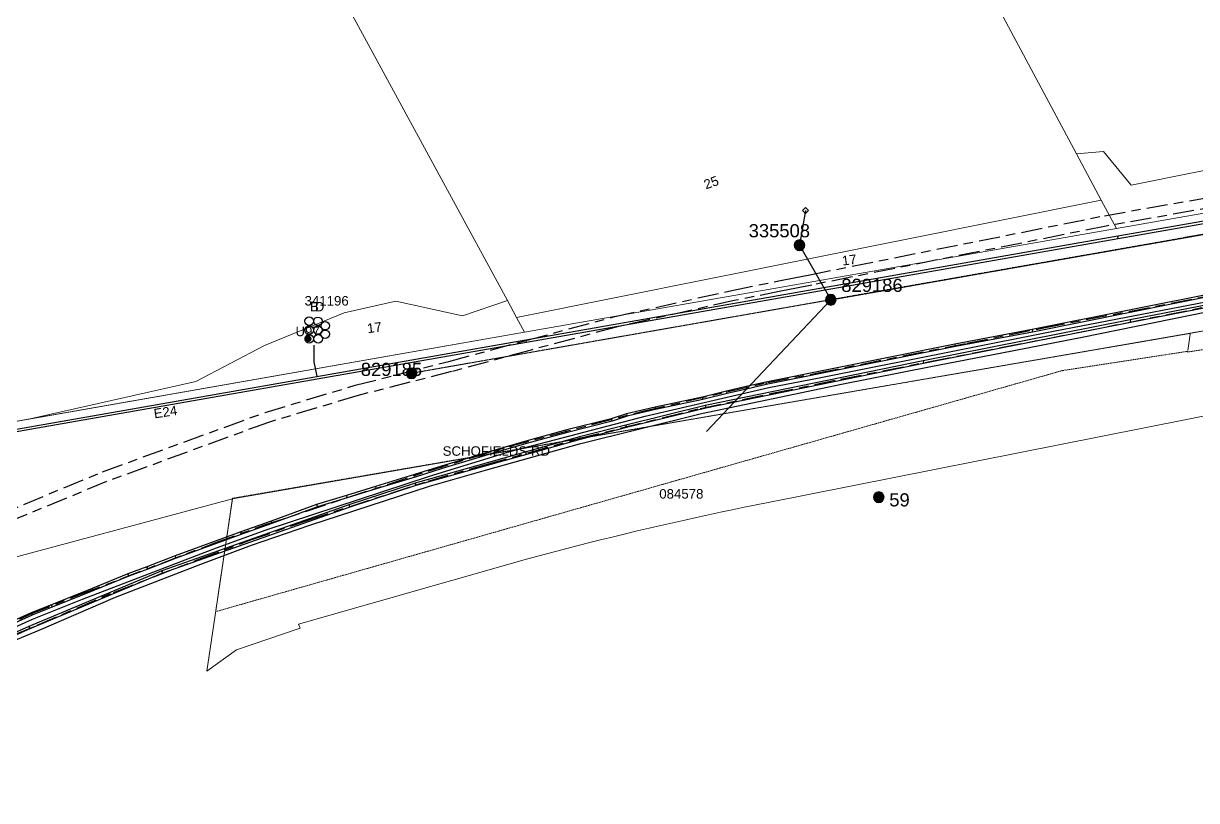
# Model space of a CAD drawing. Header units: metres. Extents: x 303173 to 305738, y 6269065 to 6269981.
# Drawn here: x 303555.3 to 303778.2, y 6269236.3 to 6269384 of the extents above; entities that cross this region are included whole.
import ezdxf
from ezdxf.enums import TextEntityAlignment as Align

# ---------------------------------------------------------------- set-up
doc = ezdxf.new("R2010")
doc.units = ezdxf.units.M
for name, pattern in [('Cable Exist OH', [1, 1, 0]), ('Cable Exist UG', [8.2, 4, -1.2, 1.8, -1.2]), ('HIDDEN', [0.375, 0.25, -0.125]), ('HIDDEN2', [0.1875, 0.125, -0.0625])]:
    doc.linetypes.add(name, pattern=pattern)
for name, color, linetype, lineweight, transparency in [('Cadastre Land Parcels_SP_EXT', 7, 'Continuous', 5, 0.7), ('Cadastre Other Property_SP_EXT', 7, 'HIDDEN', 5, 0.7), ('Cadastre Roads_SP_EXT', 7, 'Continuous', 5, 0.7)]:
    doc.layers.add(name, color=color, linetype=linetype, lineweight=lineweight, transparency=transparency)
for name, color, linetype in [('Duct_SP_EXT', 7, 'Continuous'), ('Mains_HV_EXT', 7, 'Continuous'), ('Mains_LV_EXT', 7, 'Continuous'), ('Mains_SL_EXT', 7, 'Continuous'), ('Mains_TR_EXT', 7, 'Continuous'), ('Services_SP_EXT', 7, 'Continuous'), ('SupportsOH_SP_TR_HV_LV_SL_EXT', 7, 'Continuous')]:
    doc.layers.add(name, color=color, linetype=linetype)
doc.layers.add('Features_HIDE', color=7, linetype='Continuous', plot=False)
doc.styles.add('POLE_LABEL', font='arial.ttf')
doc.styles.get("Standard").update_dxf_attribs({"font": 'arial.ttf'})
doc.linetypes.add('Cable P UG', pattern='A,6,-0.5,["P",Standard,S=1.7,R=0,X=0.5,Y=-1],-2.9', length=9.4)

# ---------------------------------------------------------------- blocks, each defined once
blk = doc.blocks.new('DUCT_EXT')
blk.add_circle((0, 0.8), 0.8)
at = {"flags": 1}
blk.add_attdef('Z', (0, 0), '', height=0.2, dxfattribs=at)
at = {"flags": 9}
for tag, p in [('DUCT_CODE', (0, 0)), ('XSECT_TYPE', (0, -0.2)), ('STATE', (0, -0.6)), ('FB_REFERENCE', (0, -0.4)), ('NOTES', (0, -0.8))]:
    blk.add_attdef(tag, text='', height=0.2, dxfattribs=at).set_placement(p, align=Align.MIDDLE_LEFT)
blk = doc.blocks.new('CCP_EXT')
at = {"flags": 9}
for tag, p in [('STATE', (0, -1.8)), ('NOTES', (0, -2))]:
    blk.add_attdef(tag, text='', height=0.2, dxfattribs=at).set_placement(p, align=Align.MIDDLE_LEFT)
blk.add_wipeout([(0, 0.57), (0.57, 0), (0, -0.57), (-0.57, 0)])
blk.add_lwpolyline([(-0.57, 0), (0, 0.57), (0.57, 0), (0, -0.57), (-0.57, 0)])
at = {"flags": 1}
blk.add_attdef('Z', (0, 0), '', height=0.2, dxfattribs=at)
at = {"flags": 9}
for tag, p in [('CCP_TYPE', (0, 0)), ('CONSTRUCTED_VOLTAGE', (0, -0.2)), ('OPERATING_VOLTAGE', (0, -0.6)), ('ORIENTATION', (0, -0.8)), ('OWNED_BY', (0, -1)), ('NO_PHASES', (0, -0.4)), ('USAGE', (0, -1.2)), ('LEGEND', (0, -1.4)), ('LIFE_SUPPORT', (0, -1.6))]:
    blk.add_attdef(tag, text='', height=0.2, dxfattribs=at).set_placement(p, align=Align.MIDDLE_LEFT)
blk = doc.blocks.new('CABLE_LARGE_EXT')
h = blk.add_hatch(color=256)
edge = h.paths.add_edge_path()
edge.add_arc((0, 0.55), 0.55, 0, 360)
blk.add_circle((0, 0.55), 0.55)
at = {"flags": 1}
blk.add_attdef('Z', (0, 0), '', height=0.2, dxfattribs=at)
at = {"flags": 9}
for tag, p in [('COND_CODE', (0, 0)), ('STATE', (0, -0.4)), ('XSECT_SIZE', (0, -0.6)), ('FB_REFERENCE', (0, -0.2)), ('NOTES', (0, -0.8))]:
    blk.add_attdef(tag, text='', height=0.2, dxfattribs=at).set_placement(p, align=Align.MIDDLE_LEFT)
blk = doc.blocks.new('POLE_EXT')
blk.add_hatch(color=256).paths.add_polyline_path([(-1, 0, 1), (1, 0, 1)])
blk.add_lwpolyline([(-1, 0, 1), (1, 0, 1)], format="xyb", close=True)
for tag, height, flags, p in [('pNumber', 2.5, 8, (-17.84, 2.07)), ('OWNED_BY', 0.2, 9, (1.35, -0.4)), ('SPECIAL_USE', 0.2, 9, (1.35, -0.8)), ('STATE', 0.2, 9, (1.35, -1)), ('cLV', 0.2, 9, (1.35, -1.4)), ('hDepth', 0.2, 9, (1.35, -1.6)), ('hDia', 0.2, 9, (1.35, -1.8)), ('cHV', 0.2, 9, (1.35, -2)), ('PARENT', 0.2, 9, (1.35, -0.6)), ('USAGE', 0.2, 9, (1.35, -1.2)), ('LBRACKET', 0.2, 9, (1.35, -2.2)), ('cLinedev', 0.2, 9, (1.35, -3.4)), ('pExisting', 0.2, 9, (1.35, -3.8)), ('pFooting', 0.2, 9, (1.35, -4.4)), ('LExisting', 0.2, 9, (1.35, -2.4)), ('LANTNUMBER', 0.2, 9, (1.35, -2.6)), ('LOther', 0.2, 9, (1.35, -2.8)), ('LRemove', 0.2, 9, (1.35, -3)), ('LEGEND', 0.2, 9, (1.35, -3.2)), ('LOCATION', 0.2, 9, (1.35, -3.6)), ('PFNUMBER', 0.2, 9, (1.35, -4)), ('NEWPFNUMBER', 0.2, 9, (1.35, -4.2)), ('pNew', 0.2, 9, (1.35, -4.6)), ('pRelocate', 0.2, 9, (1.35, -5)), ('pRemove', 0.2, 9, (1.35, -5.2)), ('pReplace', 0.2, 9, (1.35, -5.4)), ('pStay', 0.2, 9, (1.35, -5.6)), ('pType', 0.2, 9, (1.35, -5.8)), ('cspan', 0.2, 9, (1.35, -6)), ('STREETNAME', 0.2, 9, (1.35, -6.2)), ('SUBURB', 0.2, 9, (1.35, -6.4)), ('NOTES', 0.2, 9, (1.35, -6.6)), ('OPERATED_BY', 0.2, 9, (1.36, -7.01)), ('MAINTAINED_BY', 0.2, 9, (1.36, -6.81))]:
    blk.add_attdef(tag, text='', height=height, dxfattribs=dict(flags=flags)).set_placement(p, align=Align.MIDDLE_LEFT)
at = {"style": 'POLE_LABEL'}
for tag, height, flags, p in [('ASSET_NUM', 2.5, 8, (2, 2)), ('STRUCTURE_PLANT_NUMBER', 0.2, 9, (1.35, 0.03)), ('STREET_CODE', 0.2, 9, (1.35, -0.2))]:
    blk.add_attdef(tag, text='', height=height, dxfattribs=dict(at, flags=flags)).set_placement(p, align=Align.MIDDLE_LEFT)
at = {"flags": 1}
blk.add_attdef('Z', (1.35, -7.33), '', height=0.2, dxfattribs=at)

msp = doc.modelspace()

# ---------------------------------------------------------------- linework, layer by layer
at = {"layer": 'Cadastre Land Parcels_SP_EXT', "linetype": 'Continuous'}
for points in [[(303825.3, 6269365.23), (303845.66, 6269367.8), (303849.8, 6269376.82), (303757.69, 6269549.63), (303676.48, 6269506.69), (303707.41, 6269448.86), (303755.37, 6269359.17), (303760.47, 6269359.63), (303765.77, 6269353.25), (303825.3, 6269365.23)], [(303760.08, 6269350.37), (303755.37, 6269359.17), (303707.41, 6269448.86), (303676.48, 6269506.69), (303579.81, 6269455.53), (303584.72, 6269446.49), (303647.25, 6269331.32), (303649, 6269328.1), (303760.08, 6269350.37)], [(303584.72, 6269446.49), (303579.81, 6269455.53), (303572.39, 6269468.98), (303483.05, 6269421.89), (303514.71, 6269362.5), (303544.65, 6269306.72), (303556.03, 6269308.71), (303588.09, 6269315.92), (303601.1, 6269322.77), (303616.26, 6269328.99), (303626.03, 6269331.21), (303638.71, 6269328.37), (303647.25, 6269331.32), (303584.72, 6269446.49)], [(303857.87, 6269361.68), (303849.8, 6269376.82), (303845.66, 6269367.8), (303825.3, 6269365.23), (303765.77, 6269353.25), (303760.47, 6269359.63), (303755.37, 6269359.17), (303760.08, 6269350.37), (303762.95, 6269345.01), (303857.87, 6269361.68)], [(303762.95, 6269345.01), (303760.08, 6269350.37), (303649, 6269328.1), (303650.52, 6269325.29), (303762.95, 6269345.01)], [(303626.03, 6269331.21), (303616.26, 6269328.99), (303601.1, 6269322.77), (303588.09, 6269315.92), (303556.03, 6269308.71), (303650.52, 6269325.29), (303649, 6269328.1), (303647.25, 6269331.32), (303638.71, 6269328.37), (303626.03, 6269331.21)]]:
    msp.add_lwpolyline(points, close=True, dxfattribs=at)
msp.add_lwpolyline([(303864.03, 6269340.15), (303776.98, 6269325.11), (303595.06, 6269293.63), (303590.15, 6269260.85), (303595.77, 6269264.94), (303595.77, 6269264.94), (303607.88, 6269269.06), (303607.54, 6269269.79), (303650.91, 6269282.16), (303660.69, 6269284.74), (303662.93, 6269285.31), (303665.17, 6269285.87), (303667.42, 6269286.42), (303669.67, 6269286.97), (303671.92, 6269287.51), (303674.17, 6269288.04), (303676.42, 6269288.56), (303678.68, 6269289.07), (303680.93, 6269289.58), (303683.19, 6269290.08), (303685.45, 6269290.57), (303687.71, 6269291.06), (303689.98, 6269291.53), (303692.24, 6269292), (303694.51, 6269292.46), (303696.78, 6269292.92), (303839.75, 6269321.27)], dxfattribs=at)
at = {"layer": 'Cadastre Other Property_SP_EXT', "linetype": 'HIDDEN2'}
for points in [[(303948.04, 6269354.65), (303776.99, 6269325.09), (303776.47, 6269321.52), (303946.92, 6269347.33), (303948.04, 6269354.65)], [(303595.02, 6269293.71), (303591.83, 6269272.17), (303752.64, 6269317.98), (303776.49, 6269321.65), (303776.98, 6269325.06), (303595.02, 6269293.71)]]:
    msp.add_lwpolyline(points, close=True, dxfattribs=at)
at = {"layer": 'Duct_SP_EXT'}
for p, q in [((303763.2, 6269343.57), (303855.66, 6269359.81)), ((303763.28, 6269343.1), (303855.75, 6269359.34)), ((303650.77, 6269323.85), (303763.2, 6269343.57)), ((303650.86, 6269323.38), (303763.28, 6269343.1)), ((303763.2, 6269343.57), (303763.24, 6269343.34)), ((303763.28, 6269343.1), (303763.24, 6269343.34)), ((303786.89, 6269333.79), (303746.93, 6269325.78)), ((303786.99, 6269333.32), (303747.03, 6269325.31)), ((303798.28, 6269334), (303765.55, 6269327.62)), ((303798.38, 6269333.53), (303765.64, 6269327.15)), ((303765.55, 6269327.62), (303726.23, 6269319.83)), ((303765.64, 6269327.15), (303726.32, 6269319.36)), ((303765.55, 6269327.62), (303765.6, 6269327.39)), ((303765.64, 6269327.15), (303765.6, 6269327.39)), ((303746.93, 6269325.78), (303732.27, 6269323.02)), ((303747.03, 6269325.31), (303732.36, 6269322.55)), ((303746.93, 6269325.78), (303746.98, 6269325.55)), ((303747.03, 6269325.31), (303746.98, 6269325.55)), ((303544.9, 6269305.28), (303650.77, 6269323.85)), ((303544.98, 6269304.81), (303650.86, 6269323.38)), ((303650.77, 6269323.85), (303650.81, 6269323.62)), ((303650.86, 6269323.38), (303650.81, 6269323.62)), ((303732.27, 6269323.02), (303696.34, 6269315.79)), ((303732.36, 6269322.55), (303696.44, 6269315.32)), ((303732.27, 6269323.02), (303732.31, 6269322.78)), ((303732.36, 6269322.55), (303732.31, 6269322.78)), ((303726.23, 6269319.83), (303684.84, 6269311.33)), ((303726.23, 6269319.83), (303726.27, 6269319.6)), ((303726.32, 6269319.36), (303726.27, 6269319.6)), ((303726.32, 6269319.36), (303684.95, 6269310.86)), ((303696.34, 6269315.79), (303692.58, 6269314.94)), ((303696.44, 6269315.32), (303692.69, 6269314.47)), ((303696.34, 6269315.79), (303696.39, 6269315.56)), ((303696.44, 6269315.32), (303696.39, 6269315.56)), ((303684.29, 6269312.96), (303675.3, 6269311.04)), ((303688.9, 6269314.09), (303684.29, 6269312.96)), ((303684.29, 6269312.96), (303684.35, 6269312.72)), ((303689.01, 6269313.62), (303684.4, 6269312.49)), ((303692.58, 6269314.94), (303688.9, 6269314.09)), ((303688.9, 6269314.09), (303688.95, 6269313.86)), ((303689.01, 6269313.62), (303688.95, 6269313.86)), ((303692.69, 6269314.47), (303689.01, 6269313.62)), ((303692.58, 6269314.94), (303692.64, 6269314.71)), ((303692.69, 6269314.47), (303692.64, 6269314.71)), ((303684.84, 6269311.33), (303669.75, 6269307.64)), ((303684.95, 6269310.86), (303669.86, 6269307.18)), ((303675.3, 6269311.04), (303669.9, 6269309.77)), ((303675.4, 6269310.58), (303670.03, 6269309.3)), ((303675.3, 6269311.04), (303675.35, 6269310.81)), ((303675.4, 6269310.58), (303675.35, 6269310.81)), ((303684.4, 6269312.49), (303675.4, 6269310.58)), ((303684.4, 6269312.49), (303684.35, 6269312.72)), ((303684.84, 6269311.33), (303684.9, 6269311.09)), ((303684.95, 6269310.86), (303684.9, 6269311.09)), ((303666.99, 6269308.84), (303658.28, 6269306.65)), ((303667.13, 6269308.38), (303658.41, 6269306.18)), ((303669.9, 6269309.77), (303666.99, 6269308.84)), ((303666.99, 6269308.84), (303667.06, 6269308.61)), ((303667.13, 6269308.38), (303667.06, 6269308.61)), ((303670.03, 6269309.3), (303667.13, 6269308.38)), ((303669.9, 6269309.77), (303669.96, 6269309.53)), ((303670.03, 6269309.3), (303669.96, 6269309.53)), ((303658.28, 6269306.65), (303650.77, 6269304.59)), ((303658.41, 6269306.18), (303650.9, 6269304.13)), ((303658.28, 6269306.65), (303658.34, 6269306.42)), ((303658.41, 6269306.18), (303658.34, 6269306.42)), ((303669.75, 6269307.64), (303660.96, 6269305.37)), ((303669.86, 6269307.18), (303661.08, 6269304.91)), ((303669.75, 6269307.64), (303669.81, 6269307.41)), ((303669.86, 6269307.18), (303669.81, 6269307.41)), ((303660.96, 6269305.37), (303629.7, 6269296.59)), ((303661.08, 6269304.91), (303629.84, 6269296.13)), ((303650.77, 6269304.59), (303644.89, 6269302.89)), ((303650.9, 6269304.13), (303645.02, 6269302.43)), ((303650.77, 6269304.59), (303650.83, 6269304.36)), ((303650.9, 6269304.13), (303650.83, 6269304.36)), ((303660.96, 6269305.37), (303661.02, 6269305.14)), ((303661.08, 6269304.91), (303661.02, 6269305.14)), ((303644.89, 6269302.89), (303634.75, 6269299.84)), ((303645.02, 6269302.43), (303634.89, 6269299.39)), ((303644.89, 6269302.89), (303644.95, 6269302.66)), ((303645.02, 6269302.43), (303644.95, 6269302.66)), ((303634.75, 6269299.84), (303629.58, 6269298.21)), ((303634.75, 6269299.84), (303634.82, 6269299.62)), ((303634.89, 6269299.39), (303634.82, 6269299.62)), ((303629.58, 6269298.21), (303622.21, 6269295.95)), ((303629.72, 6269297.76), (303622.35, 6269295.49)), ((303629.58, 6269298.21), (303629.65, 6269297.99)), ((303629.72, 6269297.76), (303629.65, 6269297.99)), ((303634.89, 6269299.39), (303629.72, 6269297.76)), ((303622.21, 6269295.95), (303616.69, 6269294.25)), ((303622.35, 6269295.49), (303616.82, 6269293.79)), ((303629.7, 6269296.59), (303617.16, 6269292.47)), ((303629.84, 6269296.13), (303617.31, 6269292.02)), ((303622.21, 6269295.95), (303622.28, 6269295.72)), ((303622.35, 6269295.49), (303622.28, 6269295.72)), ((303629.7, 6269296.59), (303629.77, 6269296.36)), ((303629.84, 6269296.13), (303629.77, 6269296.36)), ((303616.69, 6269294.25), (303611.01, 6269292.55)), ((303616.82, 6269293.79), (303611.16, 6269292.09)), ((303616.69, 6269294.25), (303616.75, 6269294.02)), ((303616.82, 6269293.79), (303616.75, 6269294.02)), ((303617.16, 6269292.47), (303581.58, 6269279.93)), ((303617.31, 6269292.02), (303581.75, 6269279.48)), ((303611.01, 6269292.55), (303602.36, 6269289.35)), ((303611.16, 6269292.09), (303602.52, 6269288.9)), ((303611.01, 6269292.55), (303611.09, 6269292.32)), ((303611.16, 6269292.09), (303611.09, 6269292.32)), ((303617.16, 6269292.47), (303617.23, 6269292.25)), ((303617.31, 6269292.02), (303617.23, 6269292.25)), ((303602.36, 6269289.35), (303596.62, 6269287.37)), ((303602.52, 6269288.9), (303596.78, 6269286.92)), ((303602.36, 6269289.35), (303602.44, 6269289.13)), ((303602.52, 6269288.9), (303602.44, 6269289.13)), ((303596.62, 6269287.37), (303584.15, 6269282.76)), ((303596.78, 6269286.92), (303584.32, 6269282.32)), ((303596.62, 6269287.37), (303596.7, 6269287.15)), ((303596.78, 6269286.92), (303596.7, 6269287.15)), ((303584.15, 6269282.76), (303578.76, 6269280.71)), ((303584.32, 6269282.32), (303578.93, 6269280.26)), ((303584.15, 6269282.76), (303584.23, 6269282.54)), ((303584.32, 6269282.32), (303584.23, 6269282.54)), ((303581.58, 6269279.93), (303556.35, 6269269.37)), ((303581.75, 6269279.48), (303556.54, 6269268.93)), ((303578.76, 6269280.71), (303575.15, 6269279.36)), ((303578.93, 6269280.26), (303575.32, 6269278.92)), ((303578.76, 6269280.71), (303578.85, 6269280.49)), ((303578.93, 6269280.26), (303578.85, 6269280.49)), ((303581.58, 6269279.93), (303581.67, 6269279.71)), ((303581.75, 6269279.48), (303581.67, 6269279.71)), ((303575.15, 6269279.36), (303568.34, 6269276.6)), ((303575.32, 6269278.92), (303568.52, 6269276.15)), ((303575.15, 6269279.36), (303575.24, 6269279.14)), ((303575.32, 6269278.92), (303575.24, 6269279.14)), ((303568.34, 6269276.6), (303560.62, 6269273.48)), ((303568.52, 6269276.15), (303560.8, 6269273.04)), ((303568.34, 6269276.6), (303568.43, 6269276.38)), ((303568.52, 6269276.15), (303568.43, 6269276.38)), ((303560.62, 6269273.48), (303556.79, 6269271.92)), ((303560.8, 6269273.04), (303556.98, 6269271.48)), ((303560.62, 6269273.48), (303560.71, 6269273.26)), ((303560.8, 6269273.04), (303560.71, 6269273.26)), ((303556.79, 6269271.92), (303549.35, 6269268.59)), ((303556.98, 6269271.48), (303549.54, 6269268.15)), ((303556.79, 6269271.92), (303556.88, 6269271.7)), ((303556.98, 6269271.48), (303556.88, 6269271.7)), ((303556.35, 6269269.37), (303531.54, 6269258.38)), ((303556.54, 6269268.93), (303531.75, 6269257.95)), ((303556.35, 6269269.37), (303556.44, 6269269.15)), ((303556.54, 6269268.93), (303556.44, 6269269.15))]:
    msp.add_line(p, q, dxfattribs=at)
msp.add_lwpolyline([(303610.5, 6269322.82), (303610.5, 6269319.67), (303611.07, 6269316.92)], dxfattribs=at)
at = {"layer": 'Mains_HV_EXT', "linetype": 'Cable P UG'}
msp.add_lwpolyline([(303546.34, 6269263.68), (303558.31, 6269268.68), (303572.79, 6269274.91), (303589.02, 6269281.2), (303598.66, 6269284.8), (303609.7, 6269288.64), (303632.47, 6269296.03), (303643.51, 6269299.2), (303660.97, 6269304.08), (303684.1, 6269309.82), (303697.77, 6269312.69), (303710.72, 6269315.38), (303727.71, 6269318.74), (303741.15, 6269321.36), (303756.43, 6269324.36), (303780.39, 6269329.19)], dxfattribs=at)
at = {"layer": 'Mains_LV_EXT', "linetype": 'Cable Exist OH'}
for points in [[(303789.7, 6269345.66), (303708.69, 6269331.44)], [(303708.69, 6269331.44), (303628.99, 6269317.46)]]:
    msp.add_lwpolyline(points, dxfattribs=at)
at = {"layer": 'Mains_SL_EXT', "linetype": 'Cable Exist OH'}
msp.add_lwpolyline([(303708.69, 6269331.44), (303789.7, 6269345.66), (303864, 6269358.71)], dxfattribs=at)
at = {"layer": 'Mains_TR_EXT', "linetype": 'Cable Exist UG'}
msp.add_lwpolyline([(303545.95, 6269264.59), (303557.92, 6269269.6), (303572.41, 6269275.84), (303588.66, 6269282.13), (303598.32, 6269285.74), (303609.38, 6269289.59), (303632.18, 6269296.98), (303643.24, 6269300.16), (303660.72, 6269305.05), (303683.88, 6269310.8), (303697.57, 6269313.67), (303710.52, 6269316.36), (303727.51, 6269319.72), (303740.96, 6269322.35), (303756.24, 6269325.34), (303780.19, 6269330.17)], dxfattribs=at)
at = {"layer": 'Services_SP_EXT'}
msp.add_lwpolyline([(303685.09, 6269306.41), (303708.69, 6269331.44)], dxfattribs=at)

# ---------------------------------------------------------------- block references
at = {"layer": 'Duct_SP_EXT'}
for name, p, rotation in [('DUCT_EXT', (303608.79, 6269327.38), 270.0475878479008), ('DUCT_EXT', (303608.79, 6269325.69), 270.0475878479008), ('DUCT_EXT', (303610.45, 6269325.69), 270.0475878479008), ('DUCT_EXT', (303610.46, 6269327.37), 270.0475878479008), ('DUCT_EXT', (303611.85, 6269326.52), 270.0475878479008), ('DUCT_EXT', (303608.82, 6269324.02), 270.0475878479008), ('CABLE_LARGE_EXT', (303608.82, 6269324.02), 269.9673900137666), ('DUCT_EXT', (303610.5, 6269324.02), 270.0475878479008), ('DUCT_EXT', (303611.83, 6269324.89), 270.0475878479008)]:
    msp.add_blockref(name, p, dxfattribs=dict(at, rotation=rotation))
at = {"layer": 'SupportsOH_SP_TR_HV_LV_SL_EXT'}
ref = msp.add_blockref('POLE_EXT', (303702.74, 6269341.82), dxfattribs=at)
ref.add_attrib('ASSET_NUM', '335508', dxfattribs={"layer": '0', "height": 2.5, "style": 'POLE_LABEL'}).set_placement((303704.74, 6269342.57), align=Align.BOTTOM_RIGHT)
ref = msp.add_blockref('POLE_EXT', (303708.69, 6269331.44), dxfattribs=at)
ref.add_attrib('ASSET_NUM', '829186', dxfattribs={"layer": '0', "height": 2.5, "style": 'POLE_LABEL'}).set_placement((303710.69, 6269332.19), align=Align.BOTTOM_LEFT)
ref = msp.add_blockref('POLE_EXT', (303629.05, 6269317.47), dxfattribs=at)
ref.add_attrib('ASSET_NUM', '829185', dxfattribs={"layer": '0', "height": 2.5, "style": 'POLE_LABEL'}).set_placement((303631.05, 6269318.22), align=Align.MIDDLE_RIGHT)
ref = msp.add_blockref('POLE_EXT', (303717.8, 6269293.92), dxfattribs=at)
ref.add_attrib('ASSET_NUM', '59', dxfattribs={"layer": '0', "height": 2.5, "style": 'POLE_LABEL'}).set_placement((303719.8, 6269294.67), align=Align.TOP_LEFT)

# ---------------------------------------------------------------- texts
at = {"layer": 'Cadastre Land Parcels_SP_EXT'}
for s, rotation, p in [('25', 20.3949, (303684.97, 6269352.4)), ('17', 7.3514, (303710.92, 6269337.94)), ('17', 7.4757, (303620.72, 6269325.09))]:
    msp.add_text(s, height=1.8, rotation=rotation, dxfattribs=at).set_placement(p)
at = {"layer": 'Cadastre Other Property_SP_EXT'}
msp.add_text('084578', height=1.8, dxfattribs=at).set_placement((303676.1, 6269293.66))
at = {"layer": 'Cadastre Roads_SP_EXT'}
msp.add_text('SCHOFIELDS RD', height=1.8, dxfattribs=at).set_placement((303634.95, 6269301.8))
at = {"layer": 'Duct_SP_EXT'}
for s, p in [('341196', (303608.72, 6269330.35)), ('B', (303609.73, 6269329.26)), ('D', (303610.66, 6269329.25)), ('U97', (303607, 6269324.53))]:
    msp.add_text(s, height=1.8, dxfattribs=at).set_placement(p)
at = {"layer": 'Features_HIDE'}
msp.add_text('E24', height=1.8, rotation=8.8553, dxfattribs=at).set_placement((303580.22, 6269308.89))

# ---------------------------------------------------------------- next in the draw order: block references
at = {"layer": 'Services_SP_EXT'}
msp.add_blockref('CCP_EXT', (303703.88, 6269348.42), dxfattribs=at)

# ---------------------------------------------------------------- next in the draw order: linework, layer by layer
at = {"layer": 'Cadastre Roads_SP_EXT', "linetype": 'Continuous'}
msp.add_lwpolyline([(303864.03, 6269340.15), (303860.91, 6269351.07), (303857.87, 6269361.68), (303762.95, 6269345.01), (303650.52, 6269325.29), (303544.65, 6269306.72), (303533.37, 6269304.72), (303458.21, 6269252.12), (303464.01, 6269244.76), (303470.69, 6269236.27), (303503.64, 6269258.07), (303546.38, 6269280.56), (303595.06, 6269293.63), (303776.98, 6269325.11), (303864.03, 6269340.15)], close=True, dxfattribs=at)
at = {"layer": 'Mains_HV_EXT', "linetype": 'Cable Exist UG'}
for points in [[(303532.66, 6269283.15), (303570.36, 6269298.75), (303601.22, 6269310.04), (303618.36, 6269315.19), (303636.15, 6269319.73), (303650.98, 6269323.75), (303650.98, 6269323.75), (303667.42, 6269328.2), (303689.91, 6269333.24), (303698.81, 6269335.02), (303701.76, 6269335.61), (303704.7, 6269336.2), (303704.7, 6269336.2), (303760.66, 6269347.42), (303785.35, 6269351.78), (303824.06, 6269359.88), (303828.43, 6269360.59), (303828.43, 6269360.59), (303849.05, 6269363.19), (303854.38, 6269374.8), (303850.78, 6269381.36), (303850.78, 6269381.36), (303842.86, 6269396.07)], [(303785.73, 6269349.82), (303761.03, 6269345.46), (303705.09, 6269334.24), (303702.15, 6269333.65), (303699.2, 6269333.06), (303690.32, 6269331.28), (303667.9, 6269326.26), (303651.5, 6269321.82), (303636.66, 6269317.79), (303618.89, 6269313.26), (303601.85, 6269308.14), (303571.09, 6269296.89), (303533.39, 6269281.29)]]:
    msp.add_lwpolyline(points, dxfattribs=at)
at = {"layer": 'Mains_HV_EXT', "linetype": 'Cable P UG'}
msp.add_lwpolyline([(303525.19, 6269256.3), (303557.02, 6269270.76), (303566.53, 6269274.56), (303592, 6269284.28), (303601.42, 6269287.71), (303632.47, 6269297.95), (303647.72, 6269302.59), (303673.45, 6269309.35), (303696.92, 6269314.75), (303706.45, 6269316.58), (303734.75, 6269322.22), (303749.37, 6269325.14), (303783.55, 6269331.77), (303796.53, 6269334.4), (303832.38, 6269341.4), (303851.56, 6269344.83), (303895.35, 6269352.87), (303907.8, 6269354.46), (303913.14, 6269355.36), (303943.48, 6269361.43), (303954.81, 6269363.64), (303995.24, 6269371.58), (304033.12, 6269379.01)], dxfattribs=at)
at = {"layer": 'Mains_TR_EXT', "linetype": 'Cable Exist UG'}
msp.add_lwpolyline([(303524.75, 6269257.2), (303556.62, 6269271.68), (303566.17, 6269275.49), (303591.65, 6269285.22), (303601.1, 6269288.65), (303632.17, 6269298.9), (303647.45, 6269303.55), (303673.21, 6269310.32), (303696.72, 6269315.73), (303706.26, 6269317.56), (303734.56, 6269323.2), (303749.18, 6269326.12), (303783.36, 6269332.75), (303796.33, 6269335.38), (303832.2, 6269342.38), (303851.38, 6269345.82), (303895.19, 6269353.85), (303907.65, 6269355.45), (303912.96, 6269356.35), (303943.28, 6269362.41), (303954.61, 6269364.62), (303995.04, 6269372.56), (304032.93, 6269379.99)], dxfattribs=at)
at = {"layer": 'Services_SP_EXT'}
msp.add_lwpolyline([(303703.88, 6269348.42), (303702.74, 6269341.82), (303708.69, 6269331.44)], dxfattribs=at)

doc.saveas('drawing.dxf')
